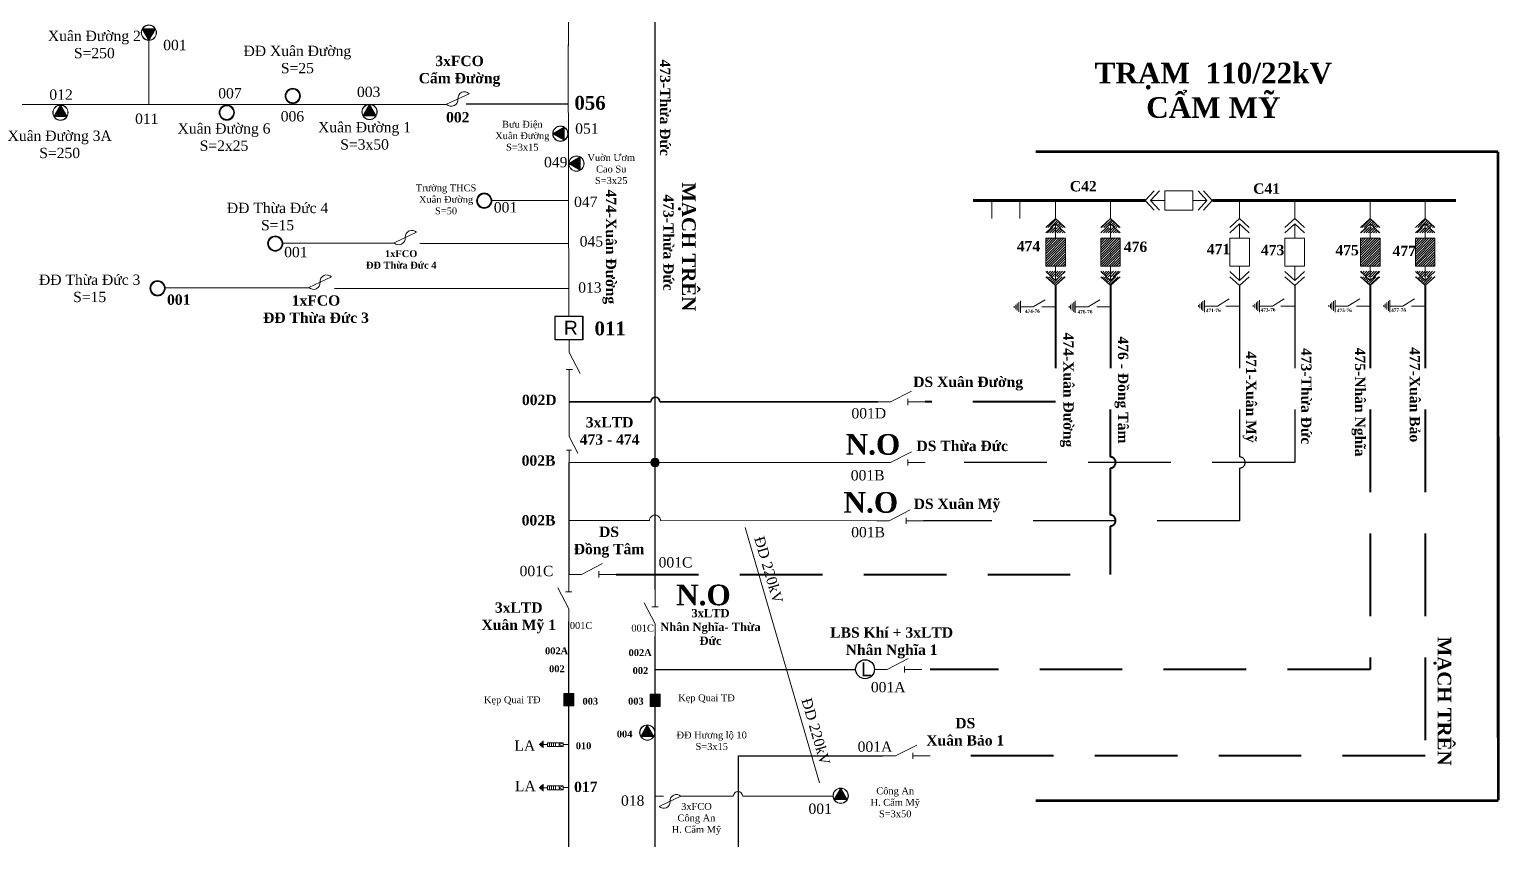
# Model space of a CAD drawing. Header units: inches. Extents: x 4393 to 9189, y -189 to 2360.
# Drawn here: x 8106.6 to 8213.4, y 1220.1 to 1278.9 of the extents above; entities that cross this region are included whole.
import ezdxf
from ezdxf.enums import TextEntityAlignment as Align

# ---------------------------------------------------------------- set-up
doc = ezdxf.new("R2010")
doc.units = ezdxf.units.IN
doc.header["$MEASUREMENT"] = 0
doc.linetypes.add('DASHED', pattern=[0.75, 0.5, -0.25])
for name, color, linetype, lineweight in [('Day 220kV', 6, 'Continuous', 30), ('Day 22kV', 1, 'Continuous', 25), ('Khung', 7, 'Continuous', 20), ('TBA', 5, 'Continuous', 18), ('Text', 7, 'Continuous', 15), ('Thiet bi', 3, 'Continuous', 18)]:
    doc.layers.add(name, color=color, linetype=linetype, lineweight=lineweight)
doc.layers.add('TEXT477TANPHU', color=7, linetype='Continuous')
doc.styles.get("Standard").update_dxf_attribs({"font": 'arial.ttf'})
doc.styles.add('TimeNRoman', font='times.ttf')
doc.styles.add('TimeNRoman-B', font='timesbd.ttf')

# ---------------------------------------------------------------- blocks, each defined once
blk = doc.blocks.new('ALTD')
at = {"color": 0}
for points in [[(3.38, 1.08), (1.27, 0), (0, 0)], [(2.99, 0.31), (2.99, -0.31)], [(2.99, 0), (4.73, 0)]]:
    blk.add_lwpolyline(points, dxfattribs=at)
blk = doc.blocks.new('NOI DAT')
at = {"color": 0}
for points in [[(0, 0.01), (0, -1.37)], [(0, -3.51), (0, -2.22), (-0.71, -1.04)], [(0.6, -3.51), (-0.6, -3.51)], [(-0.47, -3.67), (0.47, -3.67)], [(-0.34, -3.82), (0.34, -3.82)], [(-0.21, -3.98), (0.21, -3.98)], [(-0.08, -4.13), (0.08, -4.13)]]:
    blk.add_lwpolyline(points, dxfattribs=at)
blk = doc.blocks.new('MAT CAT')
at = {"color": 0}
for points in [[(-0.97, 5.81), (0, 6.7), (0.97, 5.81)], [(-0.97, 5.28), (0, 6.17), (0.97, 5.28)], [(0, 4.76), (0, 6.17)], [(0, 1.94), (0, 0.53)], [(-0.97, 1.42), (0, 0.53), (0.97, 1.42)], [(-0.97, 0.89), (0, 0), (0.97, 0.89)]]:
    blk.add_lwpolyline(points, dxfattribs=at)
blk.add_lwpolyline([(-0.98, 4.76), (0.98, 4.76), (0.98, 1.94), (-0.98, 1.94)], close=True, dxfattribs=at)
blk = doc.blocks.new('FCO')
at = {"color": 0}
blk.add_lwpolyline([(0, 0, 0.707499), (1.13, 0.53, -0.707499), (2.26, 1.05, -5.301682)], format="xyb", dxfattribs=at)
blk.add_lwpolyline([(0, 0), (2.26, 1.05)], dxfattribs=at)
blk = doc.blocks.new('TBA 3P')
h = blk.add_hatch(color=4)
h.set_gradient(color1=(0, 0, 255), one_color=1, tint=1, name='INVSPHERICAL')
h.paths.add_polyline_path([(-0.01, 1.58), (0, 1.6, 0.414214), (-0.8, 0.8, 0.131652), (-0.69, 0.4), (-0.68, 0.42, -0.12747), (-0.78, 0.8, -0.409402)])
h = blk.add_hatch(color=4)
h.set_gradient(color1=(0, 0, 255), one_color=1, tint=1, name='INVSPHERICAL')
h.paths.add_polyline_path([(0.8, 0.8, 1), (-0.8, 0.8, 1)])
h.paths.add_polyline_path([(-0.78, 0.8, -1), (0.78, 0.8, -1)], flags=16)
h = blk.add_hatch(color=4)
h.set_gradient(color1=(0, 0, 255), one_color=1, tint=1, name='SPHERICAL')
h.paths.add_polyline_path([(0, 1.6), (0.01, 1.58, -0.409402), (0.78, 0.8, -0.12747), (0.68, 0.42), (0.69, 0.4, 0.131652), (0.8, 0.8, 0.414214)])
h = blk.add_hatch()
h.set_pattern_fill('AR-HBONE', color=4, scale=0.25, style=0)
h.paths.add_polyline_path([(0.69, 0.4), (0.67, 0.4, -0.566432), (-0.67, 0.4), (-0.69, 0.4, 0.57735)])
at = {"color": 0}
blk.add_lwpolyline([(0, 1.6, 0, 1.39, 0), (0, 0.4, 0, 0, 0)], format="xyseb", dxfattribs=at)
blk.add_lwpolyline([(-0.69, 0.4), (0.69, 0.4), (0, 1.6)], close=True, dxfattribs=at)
for radius in [0.8, 0.778]:
    blk.add_circle((0, 0.8), radius, dxfattribs=at)
blk = doc.blocks.new('TBA 1P')
h = blk.add_hatch(color=4)
h.set_gradient(color1=(0, 0, 255), one_color=1, tint=1, name='SPHERICAL')
h.paths.add_polyline_path([(0.8, 0.8, 1), (-0.8, 0.8, 1)])
h.paths.add_polyline_path([(-0.77, 0.8, -1), (0.77, 0.8, -1)], flags=16)
at = {"color": 0}
for radius in [0.8, 0.769, 0.759, 0.759, 0.748, 0.737, 0.726, 0.715]:
    blk.add_circle((0, 0.8), radius, dxfattribs=at)
blk = doc.blocks.new('Re')
at = {"layer": 'Day 22kV', "color": 0}
blk.add_lwpolyline([(1873.29, 178.55), (1883.26, 178.55), (1883.26, 170.06), (1873.29, 170.06)], close=True, dxfattribs=at)
at = {"layer": 'TEXT477TANPHU', "color": 7, "true_color": 0xffffff, "insert": (1876.47, 176.87), "char_height": 5, "attachment_point": 1}
blk.add_mtext_dynamic_manual_height_columns('R', width=1.1505, gutter_width=1, heights=[0], dxfattribs=at)
blk = doc.blocks.new('LBS khí')
blk.add_circle((1.09, -1.12), 3.4)
at = {"layer": 'TEXT477TANPHU', "color": 7, "true_color": 0xffffff, "insert": (-0.34, 1.36), "char_height": 5, "attachment_point": 1}
blk.add_mtext_dynamic_manual_height_columns('L', width=1.1505, gutter_width=1, heights=[0], dxfattribs=at)
blk = doc.blocks.new('LA')
at = {"color": 0}
for p, q in [((0.33, -2.28), (0.53, -2.69)), ((0.33, -2.28), (0.74, -2.28)), ((0.33, -3.92), (0.33, -2.28)), ((0.33, -2.69), (0.74, -2.69)), ((0.52, -1.72), (0.52, -2.28)), ((0.53, -2.69), (0.74, -2.28)), ((0.74, -2.28), (0.74, -3.92)), ((0.88, -4.39), (0.14, -4.39)), ((0.22, -4.48), (0.8, -4.48)), ((0.3, -4.58), (0.72, -4.58)), ((0.33, -3.1), (0.74, -3.1)), ((0.33, -3.3), (0.74, -3.3)), ((0.33, -3.51), (0.74, -3.51)), ((0.33, -3.71), (0.74, -3.71)), ((0.74, -3.92), (0.33, -3.92)), ((0.53, -3.92), (0.53, -4.39)), ((0.38, -4.67), (0.64, -4.67)), ((0.46, -4.77), (0.56, -4.77))]:
    blk.add_line(p, q, dxfattribs=at)
blk = doc.blocks.new('giaodiem')
at = {"layer": 'Text'}
h = blk.add_hatch(color=4, dxfattribs=at)
h.set_gradient(color1=(124, 3, 19), one_color=1, tint=1)
h.paths.add_polyline_path([(309.53, 1532.09), (308.91, 1532.09, 0.414214), (309.53, 1531.47)])
h.paths.add_polyline_path([(309.53, 1532.71, 0.414214), (308.91, 1532.09), (309.53, 1532.09)])
h.paths.add_polyline_path([(309.53, 1532.71), (309.53, 1532.09), (310.15, 1532.09, 0.414214)])
h.paths.add_polyline_path([(310.15, 1532.09), (309.53, 1532.09), (309.53, 1531.47, 0.414214)])

msp = doc.modelspace()

# ---------------------------------------------------------------- hatches: boundary and pattern name
at = {"layer": 'Text'}
h = msp.add_hatch(dxfattribs=at)
h.set_pattern_fill('ANSI31', color=3, style=0)
edge = h.paths.add_edge_path()
edge.add_line((8180.44, 1261.38), (8181.15, 1260.73))
edge.add_line((8181.15, 1260.73), (8181.85, 1261.38))
edge = h.paths.add_edge_path()
edge.add_line((8180.44, 1260.99), (8181.15, 1260.34))
edge.add_line((8181.15, 1260.34), (8181.85, 1260.99))
edge = h.paths.add_edge_path()
edge.add_line((8180.44, 1264.17), (8181.15, 1264.82))
edge.add_line((8181.15, 1264.82), (8181.85, 1264.17))
h.paths.add_polyline_path([(8180.44, 1263.8), (8181.85, 1263.8), (8181.85, 1261.75), (8180.44, 1261.75)])
edge = h.paths.add_edge_path()
edge.add_line((8180.44, 1264.56), (8181.15, 1265.21))
edge.add_line((8181.15, 1265.21), (8181.85, 1264.56))
edge = h.paths.add_edge_path()
edge.add_line((8181.15, 1261.75), (8181.15, 1260.73))
edge = h.paths.add_edge_path()
edge.add_line((8181.15, 1263.8), (8181.15, 1264.82))
h = msp.add_hatch(dxfattribs=at)
h.set_pattern_fill('ANSI31', color=3, style=0)
edge = h.paths.add_edge_path()
edge.add_line((8184.44, 1261.38), (8185.14, 1260.73))
edge.add_line((8185.14, 1260.73), (8185.84, 1261.38))
edge = h.paths.add_edge_path()
edge.add_line((8184.44, 1260.99), (8185.14, 1260.34))
edge.add_line((8185.14, 1260.34), (8185.84, 1260.99))
edge = h.paths.add_edge_path()
edge.add_line((8184.44, 1264.17), (8185.14, 1264.82))
edge.add_line((8185.14, 1264.82), (8185.84, 1264.17))
h.paths.add_polyline_path([(8184.43, 1263.8), (8185.85, 1263.8), (8185.85, 1261.75), (8184.43, 1261.75)])
edge = h.paths.add_edge_path()
edge.add_line((8184.44, 1264.56), (8185.14, 1265.21))
edge.add_line((8185.14, 1265.21), (8185.84, 1264.56))
edge = h.paths.add_edge_path()
edge.add_line((8185.14, 1261.75), (8185.14, 1260.73))
edge = h.paths.add_edge_path()
edge.add_line((8185.14, 1263.8), (8185.14, 1264.82))
h = msp.add_hatch(dxfattribs=at)
h.set_pattern_fill('ANSI31', color=3, style=0)
edge = h.paths.add_edge_path()
edge.add_line((8203.3, 1261.38), (8204.01, 1260.73))
edge.add_line((8204.01, 1260.73), (8204.71, 1261.38))
edge = h.paths.add_edge_path()
edge.add_line((8203.3, 1260.99), (8204.01, 1260.34))
edge.add_line((8204.01, 1260.34), (8204.71, 1260.99))
edge = h.paths.add_edge_path()
edge.add_line((8203.3, 1264.17), (8204.01, 1264.82))
edge.add_line((8204.01, 1264.82), (8204.71, 1264.17))
h.paths.add_polyline_path([(8203.3, 1263.8), (8204.71, 1263.8), (8204.71, 1261.75), (8203.3, 1261.75)])
edge = h.paths.add_edge_path()
edge.add_line((8203.3, 1264.56), (8204.01, 1265.21))
edge.add_line((8204.01, 1265.21), (8204.71, 1264.56))
edge = h.paths.add_edge_path()
edge.add_line((8204.01, 1261.75), (8204.01, 1260.73))
edge = h.paths.add_edge_path()
edge.add_line((8204.01, 1263.8), (8204.01, 1264.82))
h = msp.add_hatch(dxfattribs=at)
h.set_pattern_fill('ANSI31', color=3, style=0)
edge = h.paths.add_edge_path()
edge.add_line((8207.3, 1261.38), (8208, 1260.73))
edge.add_line((8208, 1260.73), (8208.7, 1261.38))
edge = h.paths.add_edge_path()
edge.add_line((8207.3, 1260.99), (8208, 1260.34))
edge.add_line((8208, 1260.34), (8208.7, 1260.99))
edge = h.paths.add_edge_path()
edge.add_line((8207.3, 1264.17), (8208, 1264.82))
edge.add_line((8208, 1264.82), (8208.7, 1264.17))
h.paths.add_polyline_path([(8207.29, 1263.8), (8208.71, 1263.8), (8208.71, 1261.75), (8207.29, 1261.75)])
edge = h.paths.add_edge_path()
edge.add_line((8207.3, 1264.56), (8208, 1265.21))
edge.add_line((8208, 1265.21), (8208.7, 1264.56))
edge = h.paths.add_edge_path()
edge.add_line((8208, 1261.75), (8208, 1260.73))
edge = h.paths.add_edge_path()
edge.add_line((8208, 1263.8), (8208, 1264.82))
at = {"layer": 'Text', "lineweight": 15}
h = msp.add_hatch(dxfattribs=at)
h.set_pattern_fill('ANSI38', color=4, scale=0.5, style=0)
h.set_pattern_definition([(45, (8002.45357, 342.430753), (-0.044194174, 0.044194174), []), (135, (8002.45357, 342.430753), (-0.1325825215, 0.044194174), [0.15625, -0.09375])])
h.paths.add_polyline_path([(8146.16, 1230.74), (8145.43, 1230.74), (8145.43, 1229.83), (8146.16, 1229.83)])
h = msp.add_hatch(dxfattribs=at)
h.set_pattern_fill('ANSI38', color=4, scale=0.5, style=0)
h.set_pattern_definition([(45, (8008.72041, 342.37907), (-0.044194174, 0.044194174), []), (135, (8008.72041, 342.37907), (-0.1325825215, 0.044194174), [0.15625, -0.09375])])
h.paths.add_polyline_path([(8152.43, 1230.68), (8151.7, 1230.68), (8151.7, 1229.78), (8152.43, 1229.78)])

# ---------------------------------------------------------------- linework, layer by layer
at = {"layer": 'Day 220kV', "lineweight": 15}
msp.add_lwpolyline([(8164.01, 1224.26), (8158.59, 1242.79)], dxfattribs=at)
at = {"layer": 'Day 22kV', "color": 1, "lineweight": 30}
msp.add_line((8152.05, 1238.29), (8152.05, 1284.99), dxfattribs=at)
at = {"layer": 'Day 22kV', "color": 50, "lineweight": 15}
msp.add_line((8145.81, 1251.26), (8145.82, 1252.99), dxfattribs=at)
at = {"layer": 'Day 22kV', "color": 50, "lineweight": 35}
msp.add_line((8168.24, 1251.9), (8152.75, 1251.91), dxfattribs=at)
at = {"layer": 'Day 22kV', "color": 2, "linetype": 'DASHED', "lineweight": 40, "ltscale": 12}
msp.add_line((8181.15, 1251.91), (8171.67, 1251.91), dxfattribs=at)
at = {"layer": 'Day 22kV', "color": 4, "lineweight": 15}
msp.add_line((8145.81, 1247.83), (8145.81, 1247.5), dxfattribs=at)
at = {"layer": 'Day 22kV', "color": 6, "lineweight": 15}
for p, q in [((8145.78, 1243.28), (8151.64, 1243.28)), ((8152.45, 1243.28), (8168.13, 1243.27))]:
    msp.add_line(p, q, dxfattribs=at)
at = {"layer": 'Day 22kV', "color": 30, "linetype": 'DASHED', "lineweight": 40, "ltscale": 12}
msp.add_line((8149.22, 1239.38), (8185.11, 1239.38), dxfattribs=at)
at = {"layer": 'Day 22kV', "color": 50, "lineweight": 15}
for points in [[(8145.76, 1277.75), (8145.76, 1285.12)], [(8115.28, 1273.5), (8115.28, 1278.15)], [(8145.78, 1258.13), (8145.74, 1277.81), (8145.74, 1277.81)], [(8145.77, 1266.51), (8140.19, 1266.51)], [(8125.02, 1263.42), (8133.14, 1263.42)], [(8134.96, 1263.39), (8145.77, 1263.39)], [(8116.46, 1260.18), (8126.94, 1260.18)], [(8128.77, 1260.14), (8145.78, 1260.14)]]:
    msp.add_lwpolyline(points, dxfattribs=at)
at = {"layer": 'Day 22kV', "color": 50, "lineweight": 30}
for points in [[(8136.96, 1273.5), (8094.45, 1273.47)], [(8145.75, 1273.51), (8138.33, 1273.51)]]:
    msp.add_lwpolyline(points, dxfattribs=at)
at = {"layer": 'Day 22kV', "lineweight": 15, "const_width": 0.227}
for points in [[(8175.16, 1266.52), (8187.67, 1266.52)], [(8192.53, 1266.52), (8210.25, 1266.52)]]:
    msp.add_lwpolyline(points, dxfattribs=at)
at = {"layer": 'Day 22kV', "lineweight": 15}
for points in [[(8176.51, 1265.21), (8176.51, 1266.52)], [(8178.55, 1265.21), (8178.55, 1266.52)], [(8181.15, 1265.21), (8181.15, 1266.52)], [(8185.14, 1265.21), (8185.14, 1266.52)], [(8194.52, 1265.21), (8194.52, 1266.52)], [(8198.52, 1265.21), (8198.52, 1266.52)], [(8204.01, 1265.21), (8204.01, 1266.52)], [(8208, 1265.21), (8208, 1266.52)]]:
    msp.add_lwpolyline(points, dxfattribs=at)
at = {"layer": 'Day 22kV', "color": 4, "linetype": 'DASHED', "lineweight": 25, "ltscale": 12}
msp.add_lwpolyline([(8198.52, 1260.34), (8198.52, 1247.5), (8171.67, 1247.5)], dxfattribs=at)
at = {"layer": 'Day 22kV', "color": 5, "linetype": 'DASHED', "lineweight": 40, "ltscale": 12}
msp.add_lwpolyline([(8208, 1260.34), (8208, 1226.21), (8172.04, 1226.21)], dxfattribs=at)
at = {"layer": 'Day 22kV', "linetype": 'DASHED', "lineweight": 40, "ltscale": 12}
msp.add_lwpolyline([(8204.01, 1260.34), (8204, 1232.48), (8172.04, 1232.48)], dxfattribs=at)
at = {"layer": 'Day 22kV', "color": 2, "linetype": 'DASHED', "lineweight": 40, "ltscale": 12}
msp.add_lwpolyline([(8181.15, 1260.34), (8181.15, 1251.91)], dxfattribs=at)
at = {"layer": 'Day 22kV', "color": 30, "linetype": 'DASHED', "lineweight": 40, "ltscale": 12}
for points in [[(8185.14, 1260.34), (8185.12, 1247.9)], [(8185.12, 1247.09), (8185.11, 1243.69)], [(8185.11, 1242.88), (8185.11, 1239.38)]]:
    msp.add_lwpolyline(points, dxfattribs=at)
at = {"layer": 'Day 22kV', "color": 6, "linetype": 'DASHED', "lineweight": 25, "ltscale": 12}
for points in [[(8194.52, 1260.34), (8194.52, 1247.91)], [(8194.52, 1247.1), (8194.52, 1243.27), (8171.56, 1243.27)]]:
    msp.add_lwpolyline(points, dxfattribs=at)
at = {"layer": 'Day 22kV', "color": 0, "lineweight": 15}
msp.add_lwpolyline([(8144.78, 1258.13), (8146.79, 1258.13), (8146.79, 1256.42), (8144.78, 1256.42)], close=True, dxfattribs=at)
at = {"layer": 'Day 22kV', "color": 50, "lineweight": 35}
msp.add_lwpolyline([(8145.82, 1251.91), (8151.75, 1251.91, -0.983539), (8152.41, 1251.91), (8167.9, 1251.91)], format="xyb", dxfattribs=at)
at = {"layer": 'Day 22kV', "color": 4, "lineweight": 15}
msp.add_lwpolyline([(8145.81, 1247.5), (8168.44, 1247.5)], dxfattribs=at)
at = {"layer": 'Day 22kV', "color": 6, "lineweight": 30}
msp.add_lwpolyline([(8145.81, 1239.38), (8145.81, 1247.5)], dxfattribs=at)
at = {"layer": 'Day 22kV', "color": 30, "lineweight": 30}
msp.add_lwpolyline([(8145.76, 1196.23), (8145.78, 1235.95)], dxfattribs=at)
at = {"layer": 'Day 22kV', "lineweight": 30}
for points in [[(8152.05, 1196.1), (8152.05, 1228.79), (8152.05, 1234.86)], [(8152.05, 1232.48), (8166.63, 1232.48)]]:
    msp.add_lwpolyline(points, dxfattribs=at)
at = {"layer": 'Day 22kV', "color": 5, "lineweight": 30}
for points in [[(8158.12, 1181.06), (8158.12, 1226.21)], [(8158.12, 1226.21), (8168.61, 1226.21)]]:
    msp.add_lwpolyline(points, dxfattribs=at)
at = {"layer": 'Day 22kV', "color": 6, "lineweight": 15}
msp.add_lwpolyline([(8152.05, 1223.28), (8152.66, 1223.28)], dxfattribs=at)
msp.add_lwpolyline([(8153.93, 1223.28), (8157.74, 1223.28, -0.983539), (8158.42, 1223.28), (8165.02, 1223.28)], format="xyb", dxfattribs=at)
at = {"layer": 'Day 22kV', "color": 30, "linetype": 'DASHED', "lineweight": 40, "ltscale": 12}
for centre in [(8185.12, 1247.5), (8185.11, 1243.29)]:
    msp.add_arc(centre, 0.403, 269.9073, 89.9073, dxfattribs=at)
at = {"layer": 'Day 22kV', "color": 6, "linetype": 'DASHED', "lineweight": 25, "ltscale": 12}
msp.add_arc((8194.52, 1247.5), 0.403, 270, 90, dxfattribs=at)
at = {"layer": 'Day 22kV', "color": 6, "lineweight": 15}
msp.add_arc((8152.05, 1243.28), 0.403, 359.991, 179.991, dxfattribs=at)
at = {"layer": 'Khung', "color": 2, "linetype": 'DASHED', "lineweight": 15, "ltscale": 20, "const_width": 0.203}
for points in [[(8213.29, 1270.07), (8179.7, 1270.06)], [(8213.31, 1222.97), (8213.29, 1270.07)], [(8213.31, 1222.96), (8179.71, 1222.96)]]:
    msp.add_lwpolyline(points, dxfattribs=at)
at = {"layer": 'Text', "color": 4}
msp.add_line((8145.81, 1251.26), (8145.81, 1250.13), dxfattribs=at)
at = {"layer": 'Text', "color": 4, "lineweight": 15}
for points in [[(8145.43, 1230.74), (8146.16, 1230.74), (8146.16, 1229.83), (8145.43, 1229.83)], [(8151.7, 1230.68), (8152.43, 1230.68), (8152.43, 1229.78), (8151.7, 1229.78)]]:
    msp.add_lwpolyline(points, close=True, dxfattribs=at)
at = {"layer": 'Text', "color": 4}
msp.add_circle((8152.05, 1247.5), 0.31, dxfattribs=at)

# ---------------------------------------------------------------- block references
at = {"color": 0, "lineweight": 15, "xscale": 0.2015999999994165, "yscale": 0.2015999999998712, "zscale": 0.2016}
msp.add_blockref('LBS khí', (8167.09, 1232.72), dxfattribs=at)
at = {"layer": 'Day 22kV', "color": 0, "lineweight": 15, "xscale": 0.2015999999994165, "yscale": 0.2015999999998712, "zscale": 0.2016}
msp.add_blockref('Re', (7767.13, 1222.13), dxfattribs=at)
at = {"layer": 'TBA', "lineweight": 15, "yscale": 0.6955199999999877, "zscale": 0.6955200000001468}
for name, p, xscale, rotation in [('TBA 3P', (8115.28, 1279.26), 0.6955200000002151, 180), ('TBA 1P', (8126.29, 1274.11), 0.6955199999999877, 90), ('TBA 1P', (8121.5, 1272.9), 0.6955199999999877, 90), ('TBA 3P', (8145.73, 1271.37), 0.6955199999999877, 90), ('TBA 3P', (8146.9, 1269.2), 0.6955199999999877, 90)]:
    msp.add_blockref(name, p, dxfattribs=dict(at, xscale=xscale, rotation=rotation))
at = {"layer": 'TBA', "lineweight": 15, "xscale": 0.6955200000002151, "yscale": 0.6955199999999877, "zscale": 0.6955200000001468}
for name, p in [('TBA 3P', (8108.86, 1272.34)), ('TBA 3P', (8131.31, 1272.39)), ('TBA 1P', (8139.64, 1265.95)), ('TBA 1P', (8124.46, 1262.84)), ('TBA 1P', (8115.91, 1259.59)), ('TBA 3P', (8151.49, 1227.34)), ('TBA 3P', (8165.54, 1222.75))]:
    msp.add_blockref(name, p, dxfattribs=at)
at = {"layer": 'Text', "color": 4, "xscale": 0.5, "yscale": 0.5, "zscale": 0.5}
msp.add_blockref('giaodiem', (7997.28, 481.46), dxfattribs=at)
at = {"layer": 'Thiet bi', "lineweight": 15, "xscale": 0.725760000000264, "yscale": 0.7257600000000366, "zscale": 0.7257600000000735}
for name, p in [('FCO', (8136.91, 1273.51)), ('MAT CAT', (8181.15, 1260.34)), ('MAT CAT', (8185.14, 1260.34)), ('MAT CAT', (8194.52, 1260.34)), ('MAT CAT', (8198.52, 1260.34)), ('MAT CAT', (8204.01, 1260.34)), ('MAT CAT', (8208, 1260.34)), ('FCO', (8133.09, 1263.45)), ('FCO', (8126.9, 1260.21)), ('ALTD', (8168.24, 1251.9)), ('ALTD', (8168.24, 1247.5)), ('ALTD', (8168.13, 1243.27)), ('ALTD', (8145.79, 1239.38)), ('ALTD', (8168, 1232.48)), ('ALTD', (8168.61, 1226.21))]:
    msp.add_blockref(name, p, dxfattribs=at)
at = {"layer": 'Thiet bi', "lineweight": 15}
for name, p, xscale, yscale, zscale, rotation in [('MAT CAT', (8187.67, 1266.52), 0.7257600000000366, 0.7257600000000366, 0.7257600000000735, 270), ('NOI DAT', (8181.14, 1258.79), 0.7257600000000366, 0.7257600000000366, 0.7257600000000735, 270), ('NOI DAT', (8185.13, 1258.79), 0.7257600000000366, 0.7257600000000366, 0.7257600000000735, 270), ('NOI DAT', (8194.52, 1258.86), 0.7257600000000366, 0.7257600000000366, 0.7257600000000735, 270), ('NOI DAT', (8198.51, 1258.86), 0.7257600000000366, 0.7257600000000366, 0.7257600000000735, 270), ('NOI DAT', (8204, 1258.86), 0.7257600000000366, 0.7257600000000366, 0.7257600000000735, 270), ('NOI DAT', (8207.99, 1258.86), 0.7257600000000366, 0.7257600000000366, 0.7257600000000735, 270), ('ALTD', (8145.82, 1256.42), 0.7257600000000366, 0.7257600000000366, 0.7257600000000735, 270), ('ALTD', (8145.81, 1250.13), 0.5803840238555722, 0.5803840238555722, 0.580384023855575, 270), ('ALTD', (8145.78, 1235.95), 0.7257600000000366, 0.7257600000000366, 0.7257600000000735, 90), ('ALTD', (8152.05, 1234.86), 0.7257600000000366, 0.7257600000000366, 0.7257600000000735, 90), ('LA', (8146.97, 1227.39), 0.6955199999999877, 0.6955199999999877, 0.6955200000001468, 270), ('LA', (8146.97, 1224.26), 0.6955199999999877, 0.6955199999999877, 0.6955200000001468, 270), ('FCO', (8153.93, 1223.27), 0.6955200000002151, 0.6955199999999877, 0.6955200000001468, 180)]:
    msp.add_blockref(name, p, dxfattribs=dict(at, xscale=xscale, yscale=yscale, zscale=zscale, rotation=rotation))

# ---------------------------------------------------------------- texts
at = {"layer": 'Text', "color": 4, "lineweight": 15}
for s, height, style, p in [('001', 0.75, 'TimeNRoman', (8117.17, 1277.43)), ('012', 0.75, 'TimeNRoman', (8108.9, 1273.83)), ('007', 0.75, 'TimeNRoman', (8121.17, 1273.93)), ('003', 0.75, 'TimeNRoman', (8131.25, 1274.03)), ('056', 1, 'TimeNRoman-B', (8147.33, 1273.11)), ('011', 0.75, 'TimeNRoman', (8115.13, 1272.08)), ('006', 0.75, 'TimeNRoman', (8125.71, 1272.26)), ('002', 0.75, 'TimeNRoman-B', (8137.72, 1272.19)), ('051', 0.75, 'TimeNRoman', (8147.1, 1271.37)), ('049', 0.75, 'TimeNRoman', (8144.84, 1268.93)), ('C42', 0.75, 'TimeNRoman-B', (8183.16, 1267.18)), ('047', 0.75, 'TimeNRoman', (8147.02, 1266.05)), ('C41', 0.75, 'TimeNRoman-B', (8196.48, 1267.01)), ('001', 0.75, 'TimeNRoman', (8141.19, 1265.65)), ('045', 0.75, 'TimeNRoman', (8147.43, 1263.18)), ('474', 0.75, 'TimeNRoman-B', (8179.18, 1262.83)), ('476', 0.75, 'TimeNRoman-B', (8186.96, 1262.79)), ('001', 0.75, 'TimeNRoman', (8125.96, 1262.4)), ('471', 0.75, 'TimeNRoman-B', (8192.99, 1262.62)), ('473', 0.75, 'TimeNRoman-B', (8196.92, 1262.55)), ('475', 0.75, 'TimeNRoman-B', (8202.33, 1262.54)), ('477', 0.75, 'TimeNRoman-B', (8206.48, 1262.48)), ('013', 0.75, 'TimeNRoman', (8147.32, 1259.83)), ('001', 0.75, 'TimeNRoman-B', (8117.45, 1258.95)), ('002D', 0.75, 'TimeNRoman-B', (8143.64, 1251.67)), ('001D', 0.75, 'TimeNRoman', (8167.58, 1250.7)), ('002B', 0.75, 'TimeNRoman-B', (8143.59, 1247.27)), ('001B', 0.75, 'TimeNRoman', (8167.5, 1246.2)), ('002B', 0.75, 'TimeNRoman-B', (8143.59, 1242.93)), ('001B', 0.75, 'TimeNRoman', (8167.53, 1242.07)), ('001C', 0.75, 'TimeNRoman', (8143.44, 1239.25)), ('001C', 0.75, 'TimeNRoman', (8153.54, 1239.88)), ('001C', 0.5, 'TimeNRoman', (8146.68, 1235.42)), ('001C', 0.5, 'TimeNRoman', (8151.15, 1235.23)), ('002A', 0.5, 'TimeNRoman-B', (8144.9, 1233.58)), ('002A', 0.5, 'TimeNRoman-B', (8150.97, 1233.45)), ('002', 0.5, 'TimeNRoman-B', (8144.92, 1232.28)), ('002', 0.5, 'TimeNRoman-B', (8150.99, 1232.15)), ('001A', 0.75, 'TimeNRoman', (8168.99, 1230.82)), ('003', 0.5, 'TimeNRoman-B', (8147.35, 1229.92)), ('003', 0.5, 'TimeNRoman-B', (8150.66, 1229.93)), ('LA', 0.75, 'TimeNRoman', (8142.59, 1226.58)), ('004', 0.5, 'TimeNRoman-B', (8149.84, 1227.54)), ('001A', 0.75, 'TimeNRoman', (8168.03, 1226.5)), ('010', 0.5, 'TimeNRoman-B', (8146.86, 1226.69)), ('LA', 0.75, 'TimeNRoman', (8142.63, 1223.64)), ('017', 0.75, 'TimeNRoman-B', (8147.02, 1223.58)), ('018', 0.75, 'TimeNRoman', (8150.43, 1222.58)), ('001', 0.75, 'TimeNRoman', (8164.05, 1221.99))]:
    msp.add_text(s, height=height, dxfattribs=dict(at, style=style)).set_placement(p, align=Align.CENTER)
at = {"layer": 'Text', "color": 2, "lineweight": 15, "style": 'TimeNRoman-B'}
for p in [(8154.01, 1263.16), (8208.9, 1230.18)]:
    msp.add_text('MẠCH TRÊN', height=1, rotation=270, dxfattribs=at).set_placement(p, align=Align.CENTER)
at = {"layer": 'Text', "color": 4, "lineweight": 15}
for s, height, rotation, style, p in [('474-76', 0.25, 0.8, 'TimeNRoman-B', (8179.47, 1258.36)), ('476-76', 0.25, 0.8, 'TimeNRoman-B', (8183.29, 1258.32)), ('471-76', 0.25, 0.8, 'TimeNRoman-B', (8192.61, 1258.42)), ('473-76', 0.25, 0.8, 'TimeNRoman-B', (8196.59, 1258.46)), ('475-76', 0.25, 0.8, 'TimeNRoman-B', (8202.13, 1258.42)), ('477-76', 0.25, 0.8, 'TimeNRoman-B', (8206.07, 1258.44)), ('ÐD 220kV', 0.75, 286.299, 'TimeNRoman', (8159.95, 1239.61)), ('ÐD 220kV', 0.75, 286.299, 'TimeNRoman', (8163.38, 1227.87))]:
    msp.add_text(s, height=height, rotation=rotation, dxfattribs=dict(at, style=style)).set_placement(p, align=Align.CENTER)
at = {"layer": 'Text', "color": 2, "lineweight": 15, "style": 'TimeNRoman-B'}
msp.add_text('011', height=1, dxfattribs=at).set_placement((8148.79, 1256.73), align=Align.CENTER)
at = {"layer": 'Text', "color": 4, "lineweight": 15, "attachment_point": 5}
for s, insert, char_height, width, style in [('Xuân Đ{\\fTimes New Roman|b0|i0|c163|p18;ư}ờng 2\\PS=250', (8111.32, 1277.84), 0.75, 6.8946, 'TimeNRoman'), ('{\\fTimes New Roman|b0|i0|c238|p18;Đ}Đ {\\fTimes New Roman|b0|i0|c163|p18;{}}Xuân {\\fTimes New Roman|b0|i0|c238|p18;Đ\\fTimes New Roman|b0|i0|c163|p18;ư}ờng\\PS=25', (8126.07, 1276.75), 0.75, 9.8351, 'TimeNRoman'), ('3xFCO\\PCẩm {\\fTimes New Roman|b1|i0|c238|p18;Đ\\fTimes New Roman|b1|i0|c163|p18;ư}ờng', (8137.85, 1275.9), 0.75, 7.1944, 'TimeNRoman-B'), ('{\\fTimes New Roman|b1|i0|c0|p18;TRẠM  110/22kV CẨM MỸ}', (8192.61, 1274.51), 1.5, 20.3214, 'TimeNRoman'), ('Xuân {\\fTimes New Roman|b0|i0|c238|p34;Đ\\fTimes New Roman|b0|i0|c163|p18;ư}ờng 6\\PS=2x25', (8120.74, 1271.12), 0.75, 13.1678, 'TimeNRoman'), ('Xuân {\\fTimes New Roman|b0|i0|c238|p34;Đ\\fTimes New Roman|b0|i0|c163|p18;ư}ờng 1\\PS=3x50', (8130.95, 1271.21), 0.75, 6.8946, 'TimeNRoman'), ('B{\\fTimes New Roman|b0|i0|c163|p18;ư}u {\\fTimes New Roman|b0|i0|c238|p18;Đ}iện\\PXuân {\\fTimes New Roman|b0|i0|c238|p18;Đ\\fTimes New Roman|b0|i0|c163|p18;ư}ờng\\PS=3x15', (8142.41, 1271.22), 0.5, 6.8946, 'TimeNRoman'), ('Xuân {\\fTimes New Roman|b0|i0|c238|p34;Đ\\fTimes New Roman|b0|i0|c163|p18;ư}ờng 3A\\PS=250', (8108.8, 1270.59), 0.75, 7.6559, 'TimeNRoman'), ('Vuờn Ư{\\fTimes New Roman|b0|i0|c163|p18;ơ}m\\PCao Su\\PS=3x25', (8148.87, 1268.8), 0.5, 6.8946, 'TimeNRoman'), ('Tr{\\fTimes New Roman|b0|i0|c163|p18;ư}ờng THCS\\PXuân {\\fTimes New Roman|b0|i0|c238|p18;Đ\\fTimes New Roman|b0|i0|c163|p18;ư}ờng\\PS=50', (8136.87, 1266.6), 0.5, 6.8946, 'TimeNRoman'), ('ĐĐ Thừa {\\fTimes New Roman|b0|i0|c238|p18;Đ}ức 4\\PS=15', (8124.63, 1265.35), 0.75, 9.6473, 'TimeNRoman'), ('1xFCO\\PĐĐ Thừa {\\fTimes New Roman|b1|i0|c238|p18;Đ}ức 4', (8133.61, 1262.24), 0.5, 7.1944, 'TimeNRoman-B'), ('ĐĐ Thừa {\\fTimes New Roman|b0|i0|c238|p18;Đ}ức 3\\PS=15', (8110.98, 1260.14), 0.75, 9.8033, 'TimeNRoman'), ('1xFCO\\PĐĐ Thừa {\\fTimes New Roman|b1|i0|c238|p18;Đ}ức 3', (8127.42, 1258.63), 0.75, 8.7478, 'TimeNRoman-B'), ('DS Xuân Đường', (8174.8, 1253.23), 0.75, 10, 'TimeNRoman-B'), ('3xLTD\\P473 - 474', (8148.75, 1249.79), 0.75, 7.9488, 'TimeNRoman-B'), ('{\\fTimes New Roman|b1|i0|c0|p18;\\C1;N.O}', (8167.88, 1248.8), 1.5, 2.4539, 'TimeNRoman'), ('DS Thừa Đức', (8174.37, 1248.7), 0.75, 10, 'TimeNRoman-B'), ('{\\fTimes New Roman|b1|i0|c0|p18;\\C1;N.O}', (8167.73, 1244.59), 1.5, 2.4539, 'TimeNRoman'), ('DS Xuân Mỹ', (8173.99, 1244.38), 0.75, 10, 'TimeNRoman-B'), ('DS \\PĐồng Tâm', (8148.71, 1241.72), 0.75, 7.0838, 'TimeNRoman-B'), ('{\\fTimes New Roman|b1|i0|c0|p18;\\C1;N.O}', (8155.57, 1237.87), 1.5, 2.4539, 'TimeNRoman'), ('3xLTD\\PXuân Mỹ 1', (8142.15, 1236.22), 0.75, 7.9488, 'TimeNRoman-B'), ('3xLTD\\PNhân Nghĩa- Thừa Đức', (8156.08, 1235.56), 0.6, 7.9488, 'TimeNRoman-B'), ('LBS Khí + 3xLTD \\PNhân Nghĩa 1', (8169.24, 1234.41), 0.75, 13.8138, 'TimeNRoman-B'), ('Kẹp Quai TĐ', (8141.68, 1230.2), 0.5, 7.0291, 'TimeNRoman'), ('Kẹp Quai TĐ', (8155.79, 1230.34), 0.5, 7.0291, 'TimeNRoman'), ('DS \\PXuân Bảo 1', (8174.59, 1227.95), 0.75, 7.0838, 'TimeNRoman-B'), ('ĐĐ Hương lộ 10\\PS=3x15', (8156.17, 1227.3), 0.5, 8.3088, 'TimeNRoman'), ('Công An\\PH. Cẩm Mỹ\\PS=3x50', (8169.5, 1222.83), 0.5, 8.2212, 'TimeNRoman'), ('3xFCO\\PCông An\\PH. Cẩm Mỹ', (8155.06, 1221.62), 0.5, 6.7886, 'TimeNRoman')]:
    msp.add_mtext(s, dxfattribs=dict(at, insert=insert, char_height=char_height, width=width, style=style))
at = {"layer": 'Text', "color": 4, "lineweight": 15, "char_height": 0.75, "attachment_point": 5, "rotation": 270, "style": 'TimeNRoman'}
for s, insert, width in [('{\\fTimes New Roman|b1|i0|c0|p18;473-Thừa \\fTimes New Roman|b1|i0|c238|p18;Đ\\fTimes New Roman|b1|i0|c0|p18;ức}', (8152.78, 1273.26), 9.5943), ('{\\fTimes New Roman|b1|i0|c0|p18;474-Xuân Đường}', (8148.73, 1263.16), 9.5943), ('{\\fTimes New Roman|b1|i0|c0|p18;473-Thừa \\fTimes New Roman|b1|i0|c238|p18;Đ\\fTimes New Roman|b1|i0|c0|p18;ức}', (8153.02, 1263.47), 9.5943), ('{\\fTimes New Roman|b1|i0|c0|p18;474-Xuân Đường}', (8181.97, 1252.77), 9.5943), ('{\\fTimes New Roman|b1|i0|c0|p18;476 - Đồng Tâm}', (8185.93, 1252.77), 9.5943), ('{\\fTimes New Roman|b1|i0|c0|p18;471-Xuân Mỹ}', (8195.24, 1252.26), 7.9543), ('{\\fTimes New Roman|b1|i0|c0|p18;473-Thừa \\fTimes New Roman|b1|i0|c238|p18;Đ\\fTimes New Roman|b1|i0|c0|p18;ức}', (8199.36, 1252.32), 9.5943), ('{\\fTimes New Roman|b1|i0|c0|p18;475-Nhân Nghĩa}', (8203.15, 1251.89), 9.0266), ('{\\fTimes New Roman|b1|i0|c0|p18;477-Xuân Bảo }', (8207.25, 1252.42), 9.8997)]:
    msp.add_mtext(s, dxfattribs=dict(at, insert=insert, width=width))

doc.saveas('drawing.dxf')
